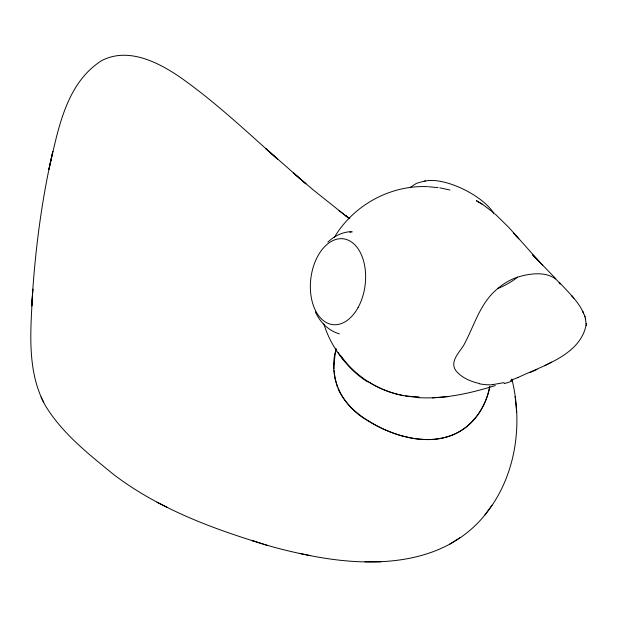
<?xml version="1.0" encoding="UTF-8"?>
<svg xmlns="http://www.w3.org/2000/svg" width="617" height="617" viewBox="0 0 617 617"><rect width="100%" height="100%" fill="white"/><g stroke="black" fill="none" stroke-linecap="round" stroke-linejoin="round"><path stroke-width="0.93" d="M518.002 377.535C542.289 365.719 580.196 355.377 586.127 324.958M586.142 323.94L585.34 318.117M586.119 325.498L586.15 323.401M334.098 364.045L334.067 368.85M335.124 352.901C328.614 380.365 344.109 407.883 368.295 420.894A98.658 75.459 27 0 0 396.446 434.198A94.501 72.336 27 0 0 402.793 436.111M489.767 386.497C485.756 409.287 469.707 430.658 446.824 436.944A71.186 54.419 27 0 1 434.985 439.227C421.565 440.507 408.022 438.124 395.327 433.813A99.214 75.852 27 0 1 372.838 423.601C360.413 416.452 348.674 407.228 341.139 394.834A51.728 39.55 27 0 1 338.016 388.648M334.306 237.468C353.217 205.361 390.252 184.923 427.558 186.666M299.962 553.457C362.395 567.54 440.461 569.73 484.916 514.971C515.557 477.442 523.339 425.329 511.871 379.023M484.916 514.971L491.95 505.23M327.866 242.103C334.113 236.134 342.35 232.015 351.065 231.63M409.757 187.684L416.483 183.342L425.368 180.85M449.6 544.233L460.267 537.484M544.711 365.727L551.59 362.079M529.872 372.683L537.083 369.436M518.434 377.365L510.475 380.411M497.695 288.609A88.755 71.981 71.4 0 1 517.524 277.164C530.99 272.999 551.374 270.238 560.143 284.128M495.366 385.556C470.378 393.314 444.34 399.222 418.017 397.633M504.066 382.617L492.944 384.584M432.378 397.888L448.011 396.608M364.979 561.755L380.959 561.779M419.352 397.178C398.297 396.87 377.511 389.342 360.868 376.501A80.981 61.908 27 0 1 341.124 356.055M418.503 397.163L405.523 395.944M428.422 186.735L438.07 187.637M403.719 395.628C390.985 393.291 378.73 388.425 367.84 381.422M310.066 555.539C290.322 551.806 270.809 546.809 251.751 540.438L266.914 545.274M439.844 187.83L449.916 190.005M479.424 383.519C470.586 381.476 461.477 377.751 455.701 370.455C449.076 360.32 461.192 351.196 465.149 342.558C474.82 323.917 480.674 302.361 497.703 288.617A57.412 21.24 -13.6 0 0 517.547 277.18M402.793 436.096L411.323 438.039A81.706 62.479 27 0 0 417.724 439.003L426.185 439.574A72.744 55.607 27 0 0 458.354 432.178C474.072 423.756 484.646 407.714 488.849 390.654A133.904 102.368 27 0 0 489.713 386.851M254.566 541.356C204.937 525.869 155.476 506.302 113.759 474.612C88.833 454.235 62.41 433.612 45.427 405.701C25.829 370.339 30.973 327.774 32.817 289.134L31.768 306.009C34.66 254.057 41.2 202.183 52.823 151.435L48.89 169.474C57.952 130.881 65.425 83.573 101.705 60.597C128.328 46.792 158.584 62.371 180.781 77.673C215.294 102.06 246.129 131.113 277.611 159.171L265.511 148.319L305.916 183.835L293.299 172.883L313.02 189.743L348.52 218.048M339.365 333.843C328.483 330.774 319.945 322.097 315.395 311.932M156.942 502.192L167.531 507.521M494.078 213.05L482.641 204.428L476.54 200.818M476.471 200.772L482.641 204.428M349.554 218.441L345.775 215.734L349.453 218.48M339.088 210.721L349.87 218.788M495.181 214.053L508.863 227.48L540.854 263.343L532.679 254.929L555.855 278.745M541.803 264.292L542.736 265.256M559.264 282.239C569.306 293.461 582.039 304.397 585.71 319.652M517.74 237.676L513.66 233.118L518.812 238.902M573.825 298.212L571.89 295.952L572.391 296.553M343.492 360.004C334.676 349.415 327.905 337.121 323.856 323.94M41.084 397.047L43.568 402.222M582.949 311.778L583.613 313.235L583.134 312.179M584.831 316.374L584.422 315.233L584.97 316.768M337.36 386.998L335.07 378.699L334.129 370.47M515.095 396.369L516.684 412.488M334.291 364.084A178.197 136.087 27.3 0 1 336.049 348.381M424.241 181.344A43.244 17.075 26.6 0 1 461.932 188.509A43.244 17.075 26.6 0 1 494.171 213.999M349.947 232.324A52.013 32.886 -83 0 1 352.315 231.853M512.048 381.013A84.251 64.33 -85 0 1 504.166 383.573M492.96 384.7A80.727 61.615 75.5 0 1 479.417 383.774M367.501 381.877A80.38 62.163 26.7 0 1 338.278 352.554M335.555 353.024A183.773 140.445 27.8 0 1 336.057 349.577M358.045 307.605A43.244 27.341 -83 0 0 344.479 238.995A43.244 27.341 -83 0 0 311.492 298.582A43.244 27.341 -83 0 0 358.045 307.605"/></g></svg>
